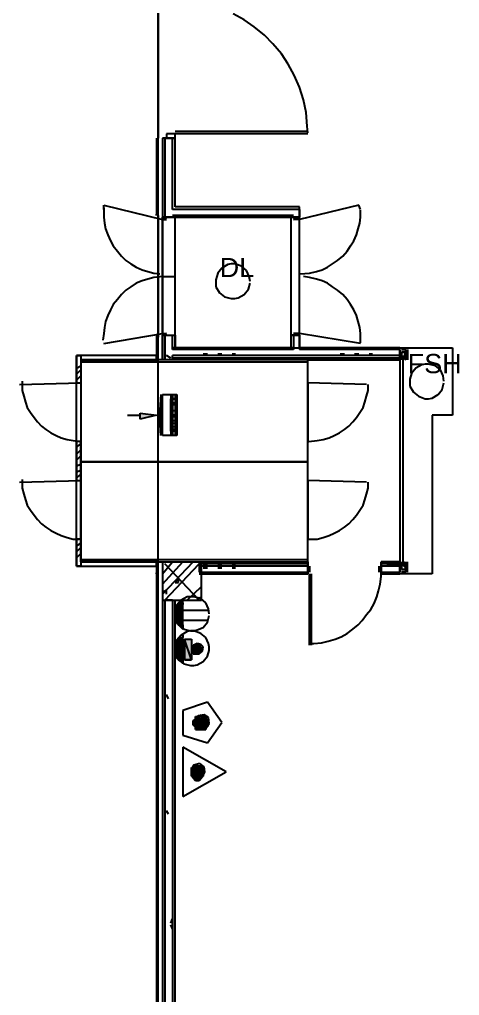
# Model space of a CAD drawing. Header units: millimetres. Extents: x 5 to 415, y 48 to 251.
# Drawn here: x 364.65 to 373.77, y 172.49 to 192.75 of the extents above; entities that cross this region are included whole.
import ezdxf

# ---------------------------------------------------------------- set-up
doc = ezdxf.new("R2010")
doc.units = ezdxf.units.MM
for name, color, linetype in [('H', 7, 'Continuous'), ('P', 7, 'Continuous'), ('T', 7, 'Continuous')]:
    doc.layers.add(name, color=color, linetype=linetype)

msp = doc.modelspace()

# ---------------------------------------------------------------- hatches: boundary and pattern name
at = {"layer": 'H', "linetype": 'Continuous'}
for points in [[(367.153, 184.45), (367.153, 184.573), (367.489, 184.538), (367.153, 184.45)], [(367.912, 180.516), (367.965, 180.605), (368.053, 180.605), (368.053, 180.516), (367.912, 180.516)], [(367.965, 180.605), (368, 180.64), (368.053, 180.64), (368.053, 180.605), (367.965, 180.605)], [(368, 180.64), (368.053, 180.675), (368.053, 180.64), (368, 180.64)], [(367.877, 180.463), (367.912, 180.516), (368.053, 180.516), (368.053, 180.463), (367.877, 180.463)], [(367.877, 180.375), (367.877, 180.463), (368.053, 180.463), (368.053, 180.375), (367.877, 180.375)], [(367.877, 180.34), (367.877, 180.375), (368.053, 180.375), (368.053, 180.34), (367.877, 180.34)], [(367.877, 180.252), (367.877, 180.34), (368.053, 180.34), (368.053, 180.252), (367.877, 180.252)], [(367.912, 180.217), (367.877, 180.252), (368.053, 180.252), (368.053, 180.217), (367.912, 180.217)], [(367.965, 180.181), (367.912, 180.217), (368.053, 180.217), (368.053, 180.181), (367.965, 180.181)], [(368.053, 180.093), (367.965, 180.181), (368.053, 180.128), (368.053, 180.093)], [(368.053, 180.128), (367.965, 180.181), (368.053, 180.181), (368.053, 180.128)], [(368.053, 179.881), (368, 179.917), (368.053, 179.952), (368.053, 179.881)], [(367.877, 179.74), (367.912, 179.828), (368.053, 179.828), (368.053, 179.74), (367.877, 179.74)], [(367.877, 179.705), (367.877, 179.74), (368.053, 179.74), (368.053, 179.705), (367.877, 179.705)], [(367.912, 179.828), (367.965, 179.881), (368.053, 179.881), (368.053, 179.828), (367.912, 179.828)], [(367.965, 179.881), (368, 179.917), (368.053, 179.881), (367.965, 179.881)], [(368.088, 179.458), (368.088, 179.881), (368.212, 179.881), (368.212, 179.458), (368.088, 179.458)], [(368.265, 179.705), (368.265, 179.74), (368.388, 179.74), (368.423, 179.705), (368.265, 179.705)], [(367.877, 179.617), (367.877, 179.705), (368.053, 179.705), (368.053, 179.617), (367.877, 179.617)], [(367.877, 179.582), (367.877, 179.617), (368.053, 179.617), (368.053, 179.582), (367.877, 179.582)], [(367.912, 179.493), (367.877, 179.582), (368.053, 179.582), (368.053, 179.493), (367.912, 179.493)], [(368.212, 179.67), (368.212, 179.705), (368.423, 179.705), (368.423, 179.67), (368.212, 179.67)], [(368.212, 179.617), (368.212, 179.67), (368.423, 179.67), (368.423, 179.617), (368.212, 179.617)], [(368.265, 179.582), (368.265, 179.617), (368.423, 179.617), (368.388, 179.582), (368.265, 179.582)], [(367.965, 179.458), (367.912, 179.493), (368.053, 179.493), (368.053, 179.458), (367.965, 179.458)], [(368, 179.405), (367.965, 179.458), (368.053, 179.458), (368.053, 179.405), (368, 179.405)], [(368.053, 179.37), (368, 179.405), (368.053, 179.405), (368.053, 179.37)], [(368.388, 178.012), (368.388, 178.259), (368.423, 178.312), (368.423, 178.012), (368.388, 178.012)], [(368.3, 178.065), (368.265, 178.1), (368.265, 178.188), (368.3, 178.223), (368.3, 178.065)], [(368.3, 178.012), (368.3, 178.259), (368.335, 178.259), (368.335, 178.012), (368.3, 178.012)], [(368.335, 178.012), (368.335, 178.259), (368.388, 178.259), (368.388, 178.012), (368.335, 178.012)], [(368.423, 178.012), (368.423, 178.259), (368.476, 178.259), (368.476, 178.012), (368.423, 178.012)], [(368.476, 178.012), (368.476, 178.259), (368.512, 178.259), (368.512, 178.012), (368.476, 178.012)], [(368.512, 178.065), (368.512, 178.223), (368.547, 178.223), (368.547, 178.065), (368.512, 178.065)], [(368.212, 177.042), (368.212, 177.2), (368.265, 177.2), (368.265, 177.006), (368.212, 177.042)], [(368.265, 177.006), (368.265, 177.253), (368.3, 177.253), (368.3, 176.953), (368.265, 177.006)], [(368.3, 176.953), (368.3, 177.253), (368.335, 177.253), (368.335, 176.953), (368.3, 176.953)], [(368.335, 176.953), (368.335, 177.253), (368.388, 177.253), (368.388, 176.953), (368.335, 176.953)], [(368.388, 176.953), (368.388, 177.253), (368.423, 177.253), (368.423, 177.006), (368.388, 176.953)], [(368.423, 177.006), (368.423, 177.2), (368.476, 177.2), (368.476, 177.042), (368.423, 177.006)]]:
    msp.add_hatch(color=256, dxfattribs=at).paths.add_polyline_path(points)

# ---------------------------------------------------------------- linework, layer by layer
at = {"layer": 'P'}
for points in [[(367.524, 117.863), (367.524, 220.61)], [(367.524, 195.933), (367.524, 190.288)], [(369.305, 192.74), (369.076, 192.864)], [(369.517, 192.599), (369.305, 192.74)], [(369.729, 192.423), (369.517, 192.599)], [(369.905, 192.246), (369.729, 192.423)], [(370.082, 192.035), (369.905, 192.246)], [(370.223, 191.823), (370.082, 192.035)], [(370.346, 191.594), (370.223, 191.823)], [(370.452, 191.347), (370.346, 191.594)], [(370.54, 191.082), (370.452, 191.347)], [(370.593, 190.818), (370.54, 191.082)], [(370.611, 190.535), (370.593, 190.818)], [(370.628, 190.394), (370.611, 190.535)], [(367.489, 190.288), (367.489, 188.683)], [(367.524, 188.683), (367.524, 190.288)], [(367.612, 190.288), (367.612, 188.648)], [(367.877, 190.288), (367.612, 190.288)], [(367.665, 190.288), (367.665, 188.648)], [(367.665, 190.288), (367.665, 188.648)], [(367.665, 190.288), (367.824, 190.288)], [(367.824, 190.288), (367.665, 190.288)], [(367.665, 190.288), (367.824, 190.288)], [(367.665, 190.288), (367.824, 190.288)], [(367.665, 190.288), (367.824, 190.288)], [(367.877, 190.377), (367.7, 190.377)], [(367.7, 190.377), (367.7, 190.288)], [(367.7, 190.288), (367.877, 190.288)], [(367.824, 188.807), (367.824, 190.288)], [(367.824, 188.807), (367.824, 190.288)], [(367.877, 190.429), (370.628, 190.429)], [(370.628, 190.377), (367.877, 190.377)], [(367.877, 190.288), (367.877, 190.377)], [(367.877, 188.86), (367.877, 190.288)], [(366.395, 188.807), (366.395, 188.895)], [(366.395, 188.895), (367.612, 188.595)], [(367.489, 188.983), (367.489, 188.683)], [(367.489, 188.683), (367.524, 188.983)], [(367.612, 188.983), (367.612, 188.648)], [(367.877, 188.86), (367.877, 188.983)], [(370.452, 188.86), (367.877, 188.86)], [(370.452, 188.86), (367.877, 188.86)], [(371.687, 188.895), (370.452, 188.595)], [(370.452, 188.648), (370.452, 188.86)], [(370.452, 188.648), (370.452, 188.86)], [(371.722, 188.807), (371.687, 188.895)], [(366.395, 188.842), (366.395, 188.648)], [(366.395, 188.648), (366.413, 188.524)], [(367.524, 188.683), (367.524, 186.196)], [(367.877, 188.648), (367.612, 188.648)], [(367.612, 188.648), (367.612, 186.196)], [(367.612, 188.648), (367.877, 188.648)], [(367.612, 186.231), (367.612, 188.648)], [(367.7, 188.595), (367.612, 188.648)], [(370.452, 188.807), (367.824, 188.807)], [(370.328, 188.683), (367.824, 188.683)], [(367.877, 188.648), (370.276, 188.648)], [(367.877, 186.196), (367.877, 188.648)], [(367.877, 188.648), (370.452, 188.648)], [(370.452, 188.648), (370.276, 188.648)], [(370.276, 188.648), (370.276, 186.196)], [(370.328, 188.595), (370.452, 188.648)], [(370.452, 188.807), (370.452, 188.648)], [(370.452, 186.196), (370.452, 188.648)], [(370.452, 186.231), (370.452, 188.648)], [(371.704, 188.524), (371.722, 188.648)], [(371.722, 188.648), (371.722, 188.789)], [(366.413, 188.524), (366.43, 188.401)], [(367.612, 188.595), (367.7, 188.595)], [(370.452, 188.595), (370.328, 188.595)], [(371.669, 188.401), (371.704, 188.524)], [(366.43, 188.401), (366.483, 188.278)], [(366.483, 188.278), (366.536, 188.154)], [(371.581, 188.154), (371.634, 188.278)], [(371.634, 188.278), (371.669, 188.401)], [(366.536, 188.154), (366.589, 188.048)], [(366.589, 188.048), (366.677, 187.942)], [(371.44, 187.942), (371.51, 188.048)], [(371.51, 188.048), (371.581, 188.154)], [(366.677, 187.942), (366.765, 187.837)], [(366.765, 187.837), (366.854, 187.748)], [(371.246, 187.748), (371.352, 187.837)], [(371.352, 187.837), (371.44, 187.942)], [(366.854, 187.748), (366.959, 187.678)], [(366.959, 187.678), (367.065, 187.607)], [(368.97, 187.66), (368.847, 187.59)], [(369.041, 187.678), (368.97, 187.66)], [(369.111, 187.678), (369.041, 187.678)], [(369.253, 187.625), (369.111, 187.678)], [(371.034, 187.607), (371.14, 187.678)], [(371.14, 187.678), (371.246, 187.748)], [(367.065, 187.607), (367.189, 187.554)], [(367.189, 187.554), (367.312, 187.519)], [(367.312, 187.519), (367.436, 187.484)], [(367.436, 187.484), (367.559, 187.466)], [(368.759, 187.484), (368.723, 187.343)], [(368.847, 187.59), (368.759, 187.484)], [(369.358, 187.537), (369.253, 187.625)], [(369.411, 187.413), (369.358, 187.537)], [(370.47, 187.466), (370.664, 187.484)], [(370.664, 187.484), (370.805, 187.519)], [(370.805, 187.519), (370.928, 187.554)], [(370.928, 187.554), (371.034, 187.607)], [(367.065, 187.272), (366.959, 187.202)], [(367.189, 187.325), (367.065, 187.272)], [(367.312, 187.36), (367.189, 187.325)], [(367.436, 187.396), (367.312, 187.36)], [(367.63, 187.413), (367.436, 187.396)], [(367.612, 187.413), (367.877, 187.413)], [(368.723, 187.343), (368.723, 187.272)], [(368.723, 187.272), (368.723, 187.202)], [(369.394, 187.149), (369.429, 187.272)], [(369.429, 187.307), (369.411, 187.413)], [(370.664, 187.396), (370.54, 187.413)], [(370.805, 187.36), (370.664, 187.396)], [(370.928, 187.325), (370.805, 187.36)], [(371.034, 187.272), (370.928, 187.325)], [(371.14, 187.202), (371.034, 187.272)], [(366.765, 187.043), (366.677, 186.937)], [(366.854, 187.131), (366.765, 187.043)], [(366.959, 187.202), (366.854, 187.131)], [(368.723, 187.202), (368.794, 187.078)], [(368.794, 187.078), (368.9, 186.99)], [(369.182, 186.972), (369.305, 187.043)], [(369.305, 187.043), (369.394, 187.149)], [(371.246, 187.131), (371.14, 187.202)], [(371.352, 187.043), (371.246, 187.131)], [(371.44, 186.937), (371.352, 187.043)], [(366.589, 186.831), (366.536, 186.725)], [(366.677, 186.937), (366.589, 186.831)], [(368.9, 186.99), (369.041, 186.955)], [(369.041, 186.955), (369.111, 186.955)], [(369.111, 186.955), (369.182, 186.972)], [(371.51, 186.831), (371.44, 186.937)], [(371.581, 186.725), (371.51, 186.831)], [(366.536, 186.725), (366.483, 186.602)], [(371.634, 186.602), (371.581, 186.725)], [(366.43, 186.478), (366.413, 186.355)], [(366.483, 186.602), (366.43, 186.478)], [(371.669, 186.478), (371.634, 186.602)], [(371.704, 186.355), (371.669, 186.478)], [(366.395, 186.231), (366.377, 186.09)], [(366.413, 186.355), (366.395, 186.231)], [(366.395, 186.02), (367.612, 186.231)], [(367.612, 186.231), (367.7, 186.231)], [(367.7, 186.231), (367.612, 186.196)], [(370.452, 186.231), (370.328, 186.231)], [(370.328, 186.231), (370.452, 186.196)], [(371.722, 186.02), (370.452, 186.231)], [(371.722, 186.231), (371.704, 186.355)], [(371.722, 186.037), (371.722, 186.231)], [(367.489, 186.196), (367.489, 185.685)], [(367.524, 186.196), (367.489, 185.773)], [(367.524, 185.685), (367.524, 186.196)], [(367.524, 185.685), (367.524, 186.196)], [(367.612, 186.196), (367.612, 185.685)], [(367.612, 186.196), (367.877, 186.196)], [(367.612, 185.685), (367.612, 186.196)], [(367.612, 186.196), (367.877, 186.196)], [(367.665, 186.196), (367.665, 185.685)], [(367.665, 186.196), (367.665, 185.685)], [(367.824, 185.896), (367.824, 186.196)], [(367.824, 185.932), (367.824, 186.196)], [(367.877, 185.932), (367.877, 186.196)], [(367.877, 186.196), (367.877, 185.932)], [(370.276, 186.196), (370.276, 185.932)], [(370.276, 186.196), (370.452, 186.196)], [(370.452, 186.196), (370.276, 186.196)], [(370.276, 186.196), (370.276, 185.932)], [(370.328, 186.196), (370.328, 185.896)], [(370.452, 185.932), (370.452, 186.196)], [(370.452, 186.196), (370.452, 185.896)], [(370.452, 185.932), (370.452, 186.196)], [(370.328, 185.932), (367.824, 185.932)], [(370.328, 185.896), (367.824, 185.896)], [(370.276, 185.932), (367.877, 185.932)], [(367.877, 185.932), (370.452, 185.932)], [(368.459, 185.932), (368.547, 185.932)], [(368.459, 185.808), (368.547, 185.808)], [(368.759, 185.932), (368.847, 185.932)], [(368.759, 185.808), (368.847, 185.808)], [(369.058, 185.932), (369.129, 185.932)], [(369.058, 185.808), (369.129, 185.808)], [(372.533, 185.932), (370.452, 185.932)], [(372.533, 185.932), (370.452, 185.932)], [(372.533, 185.896), (370.452, 185.896)], [(371.299, 185.932), (371.387, 185.932)], [(371.299, 185.808), (371.387, 185.808)], [(371.598, 185.932), (371.687, 185.932)], [(371.598, 185.808), (371.687, 185.808)], [(371.898, 185.932), (371.969, 185.932)], [(371.898, 185.808), (371.969, 185.808)], [(372.533, 185.932), (373.627, 185.932)], [(372.533, 185.773), (372.533, 185.896)], [(372.533, 185.72), (372.533, 185.896)], [(372.533, 185.896), (372.533, 185.72)], [(372.569, 185.896), (372.657, 185.896)], [(372.657, 185.896), (372.569, 185.896)], [(372.569, 185.843), (372.657, 185.843)], [(372.569, 185.773), (372.569, 185.843)], [(372.569, 185.843), (372.569, 185.773)], [(372.657, 185.843), (372.569, 185.843)], [(372.604, 185.685), (372.657, 185.843)], [(372.657, 185.685), (372.657, 185.896)], [(372.657, 185.808), (372.657, 185.896)], [(372.657, 185.896), (372.657, 185.808)], [(372.657, 185.685), (372.657, 185.843)], [(372.657, 185.843), (372.657, 185.685)], [(372.692, 185.896), (372.692, 185.685)], [(372.692, 185.896), (372.692, 185.685)], [(372.692, 185.896), (372.692, 185.685)], [(373.627, 185.932), (373.627, 184.538)], [(365.831, 185.773), (365.919, 185.773)], [(365.831, 181.398), (365.831, 185.773)], [(367.489, 185.773), (365.831, 185.773)], [(365.831, 185.773), (365.831, 185.632)], [(365.831, 185.632), (365.831, 185.208)], [(367.489, 185.773), (365.919, 185.773)], [(365.919, 185.773), (365.919, 185.685)], [(365.919, 185.773), (365.919, 181.398)], [(370.628, 185.685), (365.919, 185.685)], [(365.919, 185.685), (365.919, 181.487)], [(365.919, 185.685), (367.489, 185.685)], [(365.919, 185.632), (367.524, 185.685)], [(365.919, 185.632), (365.919, 183.568)], [(370.628, 185.632), (365.919, 185.632)], [(367.489, 185.685), (367.489, 185.773)], [(367.788, 185.72), (367.7, 185.773)], [(367.824, 185.685), (367.824, 185.773)], [(372.533, 185.773), (367.824, 185.773)], [(372.533, 185.72), (367.824, 185.72)], [(368.459, 185.72), (368.547, 185.72)], [(368.759, 185.72), (368.847, 185.72)], [(369.058, 185.72), (369.129, 185.72)], [(370.628, 185.685), (372.533, 185.685)], [(370.628, 181.487), (370.628, 185.685)], [(370.628, 183.568), (370.628, 185.632)], [(371.299, 185.72), (371.387, 185.72)], [(371.598, 185.72), (371.687, 185.72)], [(371.898, 185.72), (371.969, 185.72)], [(372.533, 185.72), (372.269, 185.72)], [(372.269, 185.72), (372.533, 185.72)], [(372.533, 185.72), (372.269, 185.72)], [(372.533, 185.72), (372.269, 185.72)], [(372.533, 185.72), (372.269, 185.72)], [(372.269, 185.685), (372.533, 185.685)], [(372.533, 185.72), (372.533, 181.451)], [(372.569, 185.773), (372.569, 185.685)], [(372.604, 185.685), (372.604, 185.773)], [(372.604, 185.773), (372.604, 185.685)], [(372.604, 185.773), (372.604, 185.685)], [(372.604, 185.773), (372.657, 185.685)], [(372.604, 181.451), (372.604, 185.72)], [(365.831, 185.508), (365.919, 185.561)], [(365.831, 185.385), (365.919, 185.473)], [(372.78, 185.402), (372.745, 185.279)], [(372.868, 185.508), (372.78, 185.402)], [(372.992, 185.579), (372.868, 185.508)], [(373.063, 185.596), (372.992, 185.579)], [(373.133, 185.596), (373.063, 185.596)], [(373.274, 185.561), (373.133, 185.596)], [(373.38, 185.473), (373.274, 185.561)], [(373.433, 185.349), (373.38, 185.473)], [(364.649, 185.173), (365.919, 185.208)], [(364.702, 185.244), (364.702, 185.05)], [(365.831, 185.261), (365.919, 185.349)], [(365.831, 185.208), (365.919, 185.208)], [(365.919, 185.208), (365.919, 183.991)], [(371.845, 185.173), (370.628, 185.208)], [(370.628, 185.208), (370.628, 183.991)], [(372.745, 185.279), (372.745, 185.208)], [(372.745, 185.208), (372.745, 185.138)], [(373.415, 185.067), (373.451, 185.208)], [(373.451, 185.244), (373.433, 185.349)], [(364.702, 185.05), (364.737, 184.926)], [(371.845, 184.926), (371.881, 185.05)], [(371.881, 185.05), (371.881, 185.173)], [(372.745, 185.138), (372.816, 185.014)], [(372.816, 185.014), (372.921, 184.926)], [(373.327, 184.961), (373.415, 185.067)], [(364.737, 184.926), (364.772, 184.803)], [(364.772, 184.803), (364.808, 184.697)], [(367.577, 184.115), (367.524, 184.961)], [(367.577, 184.961), (367.577, 184.115)], [(367.612, 184.115), (367.612, 184.961)], [(367.612, 184.961), (367.912, 184.961)], [(367.788, 184.961), (367.788, 184.115)], [(367.788, 184.961), (367.788, 184.115)], [(367.912, 184.873), (367.788, 184.873)], [(367.788, 184.203), (367.788, 184.873)], [(367.788, 184.873), (367.912, 184.873)], [(367.824, 184.961), (367.824, 184.115)], [(367.824, 184.961), (367.824, 184.115)], [(367.877, 184.961), (367.877, 184.115)], [(367.877, 184.961), (367.877, 184.115)], [(367.877, 184.961), (367.877, 184.115)], [(367.912, 184.961), (367.912, 184.115)], [(367.912, 184.961), (367.912, 184.115)], [(367.912, 184.873), (367.912, 184.203)], [(371.775, 184.697), (371.81, 184.803)], [(371.81, 184.803), (371.845, 184.926)], [(372.921, 184.926), (373.063, 184.873)], [(373.063, 184.873), (373.133, 184.873)], [(373.133, 184.873), (373.204, 184.891)], [(373.204, 184.891), (373.327, 184.961)], [(364.808, 184.697), (364.878, 184.591)], [(367.912, 184.785), (367.788, 184.785)], [(367.912, 184.75), (367.788, 184.75)], [(367.912, 184.626), (367.788, 184.626)], [(371.704, 184.591), (371.775, 184.697)], [(364.878, 184.591), (364.949, 184.485)], [(364.949, 184.485), (365.019, 184.397)], [(365.019, 184.397), (365.107, 184.309)], [(366.889, 184.538), (367.153, 184.538)], [(367.153, 184.573), (367.489, 184.538)], [(367.153, 184.45), (367.153, 184.573)], [(367.489, 184.538), (367.153, 184.45)], [(367.912, 184.538), (367.788, 184.538)], [(367.912, 184.503), (367.788, 184.503)], [(367.912, 184.415), (367.788, 184.415)], [(371.475, 184.309), (371.563, 184.397)], [(371.563, 184.397), (371.634, 184.485)], [(371.634, 184.485), (371.704, 184.591)], [(373.627, 184.538), (373.204, 184.538)], [(373.204, 184.538), (373.204, 181.24)], [(365.107, 184.309), (365.196, 184.238)], [(365.196, 184.238), (365.301, 184.168)], [(367.912, 184.362), (367.788, 184.362)], [(367.912, 184.291), (367.788, 184.291)], [(367.912, 184.238), (367.788, 184.238)], [(367.912, 184.203), (367.788, 184.203)], [(371.281, 184.168), (371.387, 184.238)], [(371.387, 184.238), (371.475, 184.309)], [(365.301, 184.168), (365.407, 184.115)], [(365.407, 184.115), (365.513, 184.062)], [(365.513, 184.062), (365.637, 184.027)], [(365.637, 184.027), (365.76, 184.009)], [(365.76, 184.009), (365.883, 183.991)], [(365.919, 183.991), (365.831, 183.991)], [(365.831, 183.991), (365.831, 183.18)], [(365.919, 183.568), (365.919, 183.991)], [(365.919, 183.991), (365.919, 183.568)], [(367.912, 184.115), (367.612, 184.115)], [(370.628, 183.568), (370.628, 183.991)], [(370.646, 183.991), (370.822, 184.009)], [(370.822, 184.009), (370.946, 184.027)], [(370.946, 184.027), (371.069, 184.062)], [(371.069, 184.062), (371.175, 184.115)], [(371.175, 184.115), (371.281, 184.168)], [(365.831, 183.868), (365.919, 183.938)], [(365.831, 183.727), (365.919, 183.815)], [(365.831, 183.603), (365.919, 183.691)], [(365.831, 183.48), (365.919, 183.515)], [(365.831, 183.356), (365.919, 183.392)], [(365.919, 181.487), (365.919, 183.568)], [(365.919, 183.568), (370.628, 183.568)], [(365.919, 183.568), (370.628, 183.568)], [(365.919, 183.568), (365.919, 181.539)], [(370.628, 183.568), (365.919, 183.568)], [(370.628, 181.539), (370.628, 183.568)], [(364.649, 183.145), (365.919, 183.18)], [(364.702, 183.198), (364.702, 183.021)], [(365.831, 183.233), (365.919, 183.303)], [(365.831, 183.18), (365.919, 183.18)], [(365.919, 183.18), (365.919, 181.963)], [(371.845, 183.145), (370.628, 183.18)], [(370.628, 183.18), (370.628, 181.963)], [(364.702, 183.021), (364.737, 182.898)], [(371.845, 182.898), (371.881, 183.021)], [(371.881, 183.021), (371.881, 183.145)], [(364.737, 182.898), (364.772, 182.774)], [(364.772, 182.774), (364.808, 182.668)], [(371.775, 182.668), (371.81, 182.774)], [(371.81, 182.774), (371.845, 182.898)], [(364.808, 182.668), (364.878, 182.563)], [(371.704, 182.563), (371.775, 182.668)], [(364.878, 182.563), (364.949, 182.457)], [(364.949, 182.457), (365.019, 182.368)], [(365.019, 182.368), (365.107, 182.28)], [(371.475, 182.28), (371.563, 182.368)], [(371.563, 182.368), (371.634, 182.457)], [(371.634, 182.457), (371.704, 182.563)], [(365.107, 182.28), (365.196, 182.21)], [(365.196, 182.21), (365.301, 182.139)], [(371.281, 182.139), (371.387, 182.21)], [(371.387, 182.21), (371.475, 182.28)], [(365.301, 182.139), (365.407, 182.086)], [(365.407, 182.086), (365.513, 182.033)], [(365.513, 182.033), (365.637, 181.998)], [(365.637, 181.998), (365.76, 181.963)], [(365.76, 181.963), (365.883, 181.963)], [(365.831, 181.963), (365.831, 181.539)], [(365.919, 181.963), (365.831, 181.963)], [(365.919, 181.963), (365.919, 181.539)], [(370.628, 181.539), (370.628, 181.963)], [(370.646, 181.963), (370.822, 181.963)], [(370.822, 181.963), (370.946, 181.998)], [(370.946, 181.998), (371.069, 182.033)], [(371.069, 182.033), (371.175, 182.086)], [(371.175, 182.086), (371.281, 182.139)], [(365.831, 181.822), (365.919, 181.875)], [(365.831, 181.698), (365.919, 181.786)], [(365.831, 181.575), (365.919, 181.663)], [(365.831, 181.539), (365.831, 181.398)], [(365.919, 181.398), (365.831, 181.398)], [(365.831, 181.398), (367.489, 181.398)], [(365.919, 181.539), (370.628, 181.539)], [(365.919, 181.539), (370.628, 181.539)], [(365.919, 181.487), (370.628, 181.487)], [(367.489, 181.487), (365.919, 181.487)], [(365.919, 181.487), (365.919, 181.398)], [(367.524, 181.487), (365.919, 181.487)], [(365.919, 181.398), (367.489, 181.398)], [(367.489, 181.487), (367.489, 164.006)], [(367.489, 181.398), (367.489, 181.487)], [(367.489, 181.24), (367.524, 181.487)], [(367.489, 181.398), (367.489, 181.24)], [(367.524, 164.006), (367.524, 181.487)], [(367.612, 181.24), (367.824, 181.487)], [(367.612, 181.028), (368.035, 181.487)], [(367.612, 180.816), (368.247, 181.487)], [(367.612, 181.487), (367.612, 180.693)], [(368.371, 180.693), (367.665, 181.451)], [(367.665, 180.693), (368.371, 181.451)], [(368.371, 181.487), (368.371, 181.398)], [(370.628, 181.451), (368.371, 181.451)], [(368.371, 181.398), (368.371, 181.275)], [(370.628, 181.398), (368.371, 181.398)], [(368.423, 180.693), (368.423, 181.487)], [(368.459, 181.451), (368.547, 181.451)], [(368.459, 181.363), (368.547, 181.363)], [(368.759, 181.451), (368.847, 181.451)], [(368.759, 181.363), (368.847, 181.363)], [(369.058, 181.451), (369.129, 181.451)], [(369.058, 181.363), (369.129, 181.363)], [(370.628, 181.487), (370.628, 181.24)], [(370.628, 181.24), (370.628, 181.451)], [(370.628, 181.451), (370.628, 181.24)], [(370.628, 181.451), (370.628, 181.24)], [(370.628, 181.24), (370.628, 181.451)], [(370.628, 181.451), (370.628, 181.24)], [(370.628, 181.24), (370.628, 181.451)], [(370.628, 181.24), (370.628, 181.451)], [(370.628, 181.398), (370.628, 181.24)], [(370.628, 181.24), (370.628, 181.398)], [(370.664, 181.275), (370.664, 181.398)], [(370.664, 181.398), (370.664, 181.275)], [(372.11, 181.275), (372.11, 181.398)], [(372.11, 181.398), (372.11, 181.275)], [(372.533, 181.487), (372.145, 181.487)], [(372.145, 181.24), (372.145, 181.487)], [(372.533, 181.451), (372.145, 181.451)], [(372.145, 181.451), (372.145, 181.24)], [(372.145, 181.24), (372.145, 181.451)], [(372.145, 181.451), (372.145, 181.24)], [(372.145, 181.24), (372.145, 181.451)], [(372.145, 181.451), (372.145, 181.24)], [(372.145, 181.451), (372.145, 181.24)], [(372.145, 181.451), (372.145, 181.24)], [(372.533, 181.398), (372.145, 181.398)], [(372.145, 181.398), (372.145, 181.24)], [(372.145, 181.24), (372.145, 181.398)], [(372.533, 181.487), (372.269, 181.487)], [(372.533, 181.451), (372.269, 181.451)], [(372.269, 181.451), (372.533, 181.451)], [(372.533, 181.451), (372.269, 181.451)], [(372.269, 181.451), (372.533, 181.451)], [(372.269, 181.451), (372.533, 181.451)], [(372.533, 181.451), (372.533, 181.275)], [(372.533, 181.275), (372.533, 181.451)], [(372.533, 181.275), (372.533, 181.398)], [(372.569, 181.398), (372.569, 181.487)], [(372.569, 181.398), (372.569, 181.328)], [(372.569, 181.328), (372.569, 181.398)], [(372.604, 181.487), (372.604, 181.398)], [(372.604, 181.398), (372.604, 181.487)], [(372.604, 181.398), (372.604, 181.487)], [(372.604, 181.487), (372.657, 181.328)], [(372.604, 181.398), (372.657, 181.487)], [(372.657, 181.487), (372.657, 181.275)], [(372.657, 181.487), (372.657, 181.328)], [(372.657, 181.328), (372.657, 181.487)], [(372.657, 181.363), (372.657, 181.275)], [(372.657, 181.275), (372.657, 181.363)], [(372.692, 181.275), (372.692, 181.487)], [(372.692, 181.275), (372.692, 181.487)], [(372.692, 181.275), (372.692, 181.487)], [(367.947, 181.151), (367.877, 181.063)], [(367.947, 181.063), (367.947, 181.151)], [(368.371, 181.275), (370.628, 181.275)], [(368.371, 181.24), (370.628, 181.24)], [(368.371, 181.24), (370.628, 181.24)], [(368.459, 181.275), (368.547, 181.275)], [(368.759, 181.275), (368.847, 181.275)], [(369.058, 181.275), (369.129, 181.275)], [(370.664, 179.758), (370.664, 181.24)], [(370.699, 181.24), (370.699, 179.758)], [(372.128, 181.028), (372.145, 181.187)], [(372.145, 181.275), (372.533, 181.275)], [(372.145, 181.187), (372.145, 181.257)], [(372.145, 181.24), (372.533, 181.24)], [(372.145, 181.24), (372.533, 181.24)], [(373.204, 181.24), (372.533, 181.24)], [(372.569, 181.328), (372.657, 181.328)], [(372.657, 181.328), (372.569, 181.328)], [(372.569, 181.275), (372.657, 181.275)], [(372.657, 181.275), (372.569, 181.275)], [(367.877, 181.063), (367.947, 181.063)], [(368.124, 180.693), (368.423, 180.975)], [(372.092, 180.887), (372.128, 181.028)], [(367.7, 180.904), (367.612, 180.852)], [(367.7, 180.816), (367.7, 180.904)], [(368.124, 180.763), (368, 180.693)], [(368.124, 180.763), (368, 180.693)], [(368.194, 180.763), (368.124, 180.763)], [(368.194, 180.763), (368.124, 180.763)], [(368.265, 180.763), (368.194, 180.763)], [(368.265, 180.763), (368.194, 180.763)], [(368.406, 180.728), (368.265, 180.763)], [(368.406, 180.728), (368.265, 180.763)], [(368.335, 180.693), (368.423, 180.763)], [(372.004, 180.622), (372.057, 180.763)], [(372.057, 180.763), (372.092, 180.887)], [(367.612, 180.693), (368.423, 180.693)], [(367.612, 180.693), (367.612, 165.788)], [(367.824, 180.693), (367.665, 180.693)], [(367.665, 180.693), (367.665, 165.788)], [(367.665, 180.693), (367.665, 165.788)], [(367.824, 180.693), (367.824, 165.788)], [(367.824, 180.693), (367.824, 165.788)], [(367.877, 165.788), (367.877, 180.693)], [(367.912, 180.587), (367.877, 180.446)], [(367.912, 180.587), (367.877, 180.446)], [(367.894, 180.552), (367.877, 180.463)], [(367.93, 180.622), (367.894, 180.552)], [(368, 180.693), (367.912, 180.587)], [(368, 180.693), (367.912, 180.587)], [(367.912, 180.516), (367.947, 180.605)], [(368.035, 180.71), (367.93, 180.622)], [(368, 180.64), (367.947, 180.605)], [(367.947, 180.605), (368, 180.64)], [(368.035, 180.605), (367.947, 180.605)], [(367.947, 180.605), (368.035, 180.516)], [(367.947, 180.605), (368.035, 180.516)], [(368.035, 180.693), (368, 180.64)], [(368, 180.64), (368.035, 180.693)], [(368.035, 180.093), (368.035, 180.693)], [(368.035, 180.64), (368.035, 180.605)], [(368.035, 180.605), (368.035, 180.64)], [(368.035, 180.516), (368.035, 180.605)], [(368.512, 180.64), (368.406, 180.728)], [(368.512, 180.64), (368.406, 180.728)], [(368.565, 180.516), (368.512, 180.64)], [(368.565, 180.516), (368.512, 180.64)], [(371.934, 180.499), (372.004, 180.622)], [(367.877, 180.481), (367.912, 180.516)], [(368.035, 180.481), (367.877, 180.481)], [(368.035, 180.481), (367.877, 180.481)], [(367.877, 180.481), (368.035, 180.393)], [(367.877, 180.481), (368.035, 180.393)], [(367.877, 180.393), (367.877, 180.481)], [(367.877, 180.463), (367.877, 180.375)], [(367.877, 180.446), (367.877, 180.375)], [(367.877, 180.446), (367.877, 180.375)], [(368.035, 180.393), (367.877, 180.393)], [(368.035, 180.393), (367.877, 180.393)], [(367.877, 180.393), (368.035, 180.34)], [(367.877, 180.393), (368.035, 180.34)], [(367.877, 180.34), (367.877, 180.393)], [(367.877, 180.375), (367.877, 180.305)], [(367.877, 180.375), (367.877, 180.305)], [(367.877, 180.375), (367.894, 180.287)], [(368.035, 180.34), (367.877, 180.34)], [(368.035, 180.34), (367.877, 180.34)], [(367.877, 180.34), (368.035, 180.269)], [(367.877, 180.34), (368.035, 180.269)], [(367.877, 180.269), (367.877, 180.34)], [(368.035, 180.516), (367.912, 180.516)], [(368.035, 180.516), (367.912, 180.516)], [(367.912, 180.516), (368.035, 180.481)], [(367.912, 180.516), (368.035, 180.481)], [(368.035, 180.481), (368.035, 180.516)], [(368.547, 180.481), (368.035, 180.481)], [(368.035, 180.393), (368.035, 180.481)], [(368.035, 180.34), (368.035, 180.393)], [(368.035, 180.269), (368.035, 180.34)], [(368.547, 180.234), (368.582, 180.375)], [(368.547, 180.234), (368.582, 180.375)], [(368.582, 180.411), (368.565, 180.516)], [(368.582, 180.411), (368.565, 180.516)], [(371.757, 180.269), (371.845, 180.393)], [(371.845, 180.393), (371.934, 180.499)], [(367.877, 180.305), (367.947, 180.181)], [(367.877, 180.305), (367.947, 180.181)], [(368.035, 180.269), (367.877, 180.269)], [(368.035, 180.269), (367.877, 180.269)], [(367.877, 180.269), (368.035, 180.217)], [(367.877, 180.269), (368.035, 180.217)], [(367.912, 180.217), (367.877, 180.269)], [(367.894, 180.287), (367.93, 180.199)], [(368.035, 180.217), (367.912, 180.217)], [(368.035, 180.217), (367.912, 180.217)], [(367.912, 180.217), (368.035, 180.181)], [(367.912, 180.217), (368.035, 180.181)], [(367.947, 180.181), (367.912, 180.217)], [(367.93, 180.199), (368, 180.128)], [(367.947, 180.181), (368.053, 180.093)], [(367.947, 180.181), (368.053, 180.093)], [(368.035, 180.181), (367.947, 180.181)], [(367.947, 180.181), (368.035, 180.128)], [(368.035, 180.128), (367.947, 180.181)], [(367.947, 180.181), (368.035, 180.181)], [(368.035, 180.128), (367.947, 180.181)], [(368.547, 180.269), (368.035, 180.269)], [(368.035, 180.217), (368.035, 180.269)], [(368.035, 180.181), (368.035, 180.217)], [(368.035, 180.181), (368.035, 180.128)], [(368.459, 180.128), (368.547, 180.234)], [(368.459, 180.128), (368.547, 180.234)], [(371.563, 180.093), (371.669, 180.181)], [(371.669, 180.181), (371.757, 180.269)], [(368, 179.97), (367.912, 179.864)], [(368, 180.128), (368.035, 180.093)], [(368.035, 180.093), (368, 180.128)], [(368.124, 180.04), (368, 179.97)], [(368.035, 179.917), (368.035, 179.97)], [(368.035, 179.97), (368.035, 179.917)], [(368.035, 179.37), (368.035, 179.97)], [(368.053, 180.093), (368.194, 180.058)], [(368.053, 180.093), (368.194, 180.058)], [(368.194, 180.058), (368.124, 180.04)], [(368.194, 180.058), (368.265, 180.058)], [(368.194, 180.058), (368.265, 180.058)], [(368.265, 180.058), (368.194, 180.058)], [(368.265, 180.058), (368.335, 180.075)], [(368.265, 180.058), (368.335, 180.075)], [(368.406, 180.005), (368.265, 180.058)], [(368.335, 180.075), (368.459, 180.128)], [(368.335, 180.075), (368.459, 180.128)], [(368.512, 179.917), (368.406, 180.005)], [(371.193, 179.881), (371.316, 179.934)], [(371.316, 179.934), (371.44, 180.005)], [(371.44, 180.005), (371.563, 180.093)], [(367.912, 179.864), (367.877, 179.723)], [(367.912, 179.846), (367.877, 179.758)], [(368.035, 179.705), (367.877, 179.758)], [(367.877, 179.758), (367.877, 179.705)], [(368.035, 179.705), (367.877, 179.758)], [(367.877, 179.758), (368.035, 179.758)], [(367.877, 179.758), (368.035, 179.758)], [(367.947, 179.881), (367.912, 179.846)], [(368.035, 179.758), (367.912, 179.846)], [(368.035, 179.758), (367.912, 179.846)], [(367.912, 179.846), (368.035, 179.846)], [(367.912, 179.846), (368.035, 179.846)], [(367.947, 179.881), (368, 179.917)], [(368.035, 179.846), (367.947, 179.881)], [(368.035, 179.846), (367.947, 179.881)], [(367.947, 179.881), (368.035, 179.881)], [(368.035, 179.881), (367.947, 179.881)], [(368.035, 179.881), (368, 179.917)], [(368, 179.917), (368.035, 179.881)], [(368, 179.917), (368.035, 179.881)], [(368.035, 179.881), (368.035, 179.846)], [(368.035, 179.846), (368.035, 179.758)], [(368.035, 179.758), (368.035, 179.705)], [(368.212, 179.458), (368.071, 179.881)], [(368.071, 179.881), (368.071, 179.458)], [(368.212, 179.458), (368.071, 179.881)], [(368.071, 179.881), (368.212, 179.881)], [(368.071, 179.458), (368.071, 179.881)], [(368.071, 179.881), (368.212, 179.881)], [(368.212, 179.881), (368.212, 179.458)], [(368.212, 179.881), (368.212, 179.458)], [(368.423, 179.705), (368.247, 179.758)], [(368.247, 179.758), (368.247, 179.705)], [(368.423, 179.705), (368.247, 179.758)], [(368.247, 179.758), (368.371, 179.758)], [(368.247, 179.758), (368.371, 179.758)], [(368.371, 179.758), (368.247, 179.758)], [(368.247, 179.758), (368.247, 179.758)], [(368.371, 179.758), (368.247, 179.758)], [(368.247, 179.758), (368.247, 179.758)], [(368.247, 179.758), (368.371, 179.758)], [(368.371, 179.758), (368.247, 179.758)], [(368.247, 179.758), (368.3, 179.758)], [(368.335, 179.793), (368.265, 179.758)], [(368.371, 179.758), (368.3, 179.758)], [(368.3, 179.758), (368.371, 179.758)], [(368.335, 179.758), (368.3, 179.758)], [(368.3, 179.758), (368.335, 179.758)], [(368.3, 179.758), (368.371, 179.758)], [(368.371, 179.758), (368.3, 179.758)], [(368.3, 179.758), (368.371, 179.758)], [(368.371, 179.758), (368.3, 179.758)], [(368.3, 179.758), (368.3, 179.758)], [(368.3, 179.758), (368.371, 179.758)], [(368.406, 179.776), (368.335, 179.793)], [(368.371, 179.758), (368.423, 179.705)], [(368.459, 179.723), (368.406, 179.776)], [(368.565, 179.793), (368.512, 179.917)], [(368.582, 179.723), (368.565, 179.793)], [(370.681, 179.793), (370.752, 179.793)], [(370.752, 179.793), (370.911, 179.811)], [(370.911, 179.811), (371.052, 179.846)], [(371.052, 179.846), (371.193, 179.881)], [(368.035, 179.634), (367.877, 179.705)], [(367.877, 179.705), (367.877, 179.634)], [(368.035, 179.634), (367.877, 179.705)], [(367.877, 179.705), (368.035, 179.705)], [(367.877, 179.705), (368.035, 179.705)], [(367.877, 179.687), (367.877, 179.582)], [(368.035, 179.582), (367.877, 179.634)], [(367.877, 179.634), (367.877, 179.582)], [(368.035, 179.582), (367.877, 179.634)], [(367.877, 179.634), (368.035, 179.634)], [(367.877, 179.634), (368.035, 179.634)], [(368.035, 179.493), (367.877, 179.582)], [(367.877, 179.582), (367.912, 179.493)], [(368.035, 179.493), (367.877, 179.582)], [(367.877, 179.582), (368.035, 179.582)], [(367.877, 179.582), (368.035, 179.582)], [(367.877, 179.582), (367.947, 179.458)], [(368.035, 179.705), (368.035, 179.634)], [(368.035, 179.634), (368.035, 179.582)], [(368.035, 179.582), (368.035, 179.493)], [(368.423, 179.67), (368.212, 179.705)], [(368.212, 179.705), (368.212, 179.67)], [(368.423, 179.67), (368.212, 179.705)], [(368.212, 179.705), (368.423, 179.705)], [(368.423, 179.705), (368.212, 179.705)], [(368.212, 179.705), (368.247, 179.705)], [(368.423, 179.634), (368.212, 179.67)], [(368.212, 179.67), (368.212, 179.634)], [(368.423, 179.634), (368.212, 179.67)], [(368.212, 179.67), (368.423, 179.67)], [(368.212, 179.67), (368.423, 179.67)], [(368.423, 179.67), (368.212, 179.67)], [(368.212, 179.67), (368.212, 179.67)], [(368.423, 179.67), (368.212, 179.67)], [(368.212, 179.67), (368.212, 179.67)], [(368.212, 179.67), (368.423, 179.67)], [(368.212, 179.67), (368.423, 179.67)], [(368.212, 179.634), (368.423, 179.634)], [(368.423, 179.634), (368.212, 179.634)], [(368.212, 179.634), (368.423, 179.634)], [(368.247, 179.634), (368.212, 179.634)], [(368.212, 179.634), (368.423, 179.634)], [(368.247, 179.705), (368.423, 179.705)], [(368.423, 179.705), (368.247, 179.705)], [(368.247, 179.705), (368.247, 179.705)], [(368.423, 179.705), (368.247, 179.705)], [(368.247, 179.705), (368.247, 179.705)], [(368.247, 179.705), (368.423, 179.705)], [(368.247, 179.705), (368.423, 179.705)], [(368.423, 179.705), (368.247, 179.705)], [(368.247, 179.705), (368.423, 179.705)], [(368.247, 179.705), (368.423, 179.705)], [(368.247, 179.687), (368.3, 179.599)], [(368.371, 179.582), (368.247, 179.634)], [(368.247, 179.634), (368.247, 179.582)], [(368.371, 179.582), (368.247, 179.634)], [(368.247, 179.634), (368.423, 179.634)], [(368.247, 179.634), (368.423, 179.634)], [(368.423, 179.634), (368.247, 179.634)], [(368.247, 179.634), (368.247, 179.634)], [(368.423, 179.634), (368.247, 179.634)], [(368.247, 179.634), (368.247, 179.634)], [(368.247, 179.634), (368.423, 179.634)], [(368.423, 179.634), (368.247, 179.634)], [(368.247, 179.582), (368.371, 179.582)], [(368.371, 179.582), (368.247, 179.582)], [(368.247, 179.582), (368.247, 179.582)], [(368.371, 179.582), (368.247, 179.582)], [(368.247, 179.582), (368.247, 179.582)], [(368.247, 179.582), (368.371, 179.582)], [(368.247, 179.582), (368.371, 179.582)], [(368.371, 179.582), (368.247, 179.582)], [(368.247, 179.582), (368.371, 179.582)], [(368.3, 179.582), (368.247, 179.582)], [(368.247, 179.582), (368.371, 179.582)], [(368.3, 179.599), (368.371, 179.582)], [(368.335, 179.582), (368.3, 179.582)], [(368.3, 179.582), (368.335, 179.582)], [(368.3, 179.582), (368.335, 179.582)], [(368.335, 179.582), (368.3, 179.582)], [(368.3, 179.582), (368.371, 179.582)], [(368.371, 179.582), (368.3, 179.582)], [(368.371, 179.582), (368.3, 179.582)], [(368.423, 179.634), (368.371, 179.582)], [(368.371, 179.582), (368.441, 179.634)], [(368.423, 179.705), (368.423, 179.67)], [(368.423, 179.67), (368.423, 179.634)], [(368.441, 179.634), (368.459, 179.723)], [(368.459, 179.423), (368.547, 179.529)], [(368.547, 179.529), (368.582, 179.652)], [(368.582, 179.652), (368.582, 179.723)], [(368.035, 179.458), (367.912, 179.493)], [(367.912, 179.493), (367.947, 179.458)], [(368.035, 179.458), (367.912, 179.493)], [(367.912, 179.493), (368.035, 179.493)], [(367.912, 179.493), (368.035, 179.493)], [(368, 179.423), (367.947, 179.458)], [(367.947, 179.458), (368, 179.423)], [(368.035, 179.423), (367.947, 179.458)], [(367.947, 179.458), (368.035, 179.458)], [(367.947, 179.458), (368.035, 179.458)], [(367.947, 179.458), (368.053, 179.37)], [(368.035, 179.493), (368.035, 179.458)], [(368.035, 179.458), (368.035, 179.423)], [(368.035, 179.37), (368.035, 179.423)], [(368.035, 179.423), (368.035, 179.37)], [(368.053, 179.37), (368.194, 179.335)], [(368.071, 179.458), (368.212, 179.458)], [(368.212, 179.458), (368.071, 179.458)], [(368.194, 179.335), (368.265, 179.335)], [(368.265, 179.335), (368.335, 179.352)], [(368.335, 179.352), (368.459, 179.423)], [(367.736, 178.647), (367.7, 178.735)], [(368.547, 178.576), (368.035, 178.4)], [(368.847, 178.153), (368.547, 178.576)], [(368.035, 178.4), (368.035, 177.888)], [(368.476, 178.312), (368.353, 178.294)], [(368.423, 178.312), (368.371, 178.012)], [(368.423, 178.312), (368.371, 178.012)], [(368.371, 178.276), (368.423, 178.312)], [(368.423, 178.276), (368.423, 178.312)], [(368.423, 178.312), (368.423, 178.012)], [(368.423, 178.012), (368.423, 178.312)], [(368.565, 178.259), (368.476, 178.312)], [(368.3, 178.223), (368.247, 178.1)], [(368.3, 178.223), (368.247, 178.1)], [(368.247, 178.188), (368.3, 178.223)], [(368.247, 178.1), (368.247, 178.188)], [(368.247, 178.153), (368.247, 178.188)], [(368.247, 178.188), (368.247, 178.153)], [(368.247, 178.153), (368.247, 178.1)], [(368.247, 178.1), (368.247, 178.153)], [(368.353, 178.294), (368.3, 178.206)], [(368.335, 178.276), (368.3, 178.012)], [(368.335, 178.276), (368.3, 178.012)], [(368.3, 178.012), (368.3, 178.276)], [(368.3, 178.276), (368.335, 178.276)], [(368.3, 178.012), (368.3, 178.276)], [(368.3, 178.276), (368.3, 178.065)], [(368.3, 178.276), (368.3, 178.065)], [(368.3, 178.223), (368.3, 178.276)], [(368.3, 178.065), (368.3, 178.223)], [(368.3, 178.065), (368.3, 178.223)], [(368.3, 178.223), (368.3, 178.065)], [(368.3, 178.223), (368.3, 178.065)], [(368.3, 178.065), (368.3, 178.223)], [(368.3, 178.065), (368.3, 178.223)], [(368.3, 178.206), (368.318, 178.082)], [(368.371, 178.276), (368.335, 178.012)], [(368.371, 178.276), (368.335, 178.012)], [(368.335, 178.012), (368.335, 178.276)], [(368.335, 178.276), (368.371, 178.276)], [(368.335, 178.012), (368.335, 178.276)], [(368.335, 178.276), (368.335, 178.012)], [(368.335, 178.276), (368.335, 178.012)], [(368.335, 178.012), (368.335, 178.276)], [(368.335, 178.012), (368.335, 178.276)], [(368.371, 178.012), (368.371, 178.276)], [(368.371, 178.012), (368.371, 178.276)], [(368.459, 178.276), (368.423, 178.012)], [(368.459, 178.276), (368.423, 178.012)], [(368.423, 178.012), (368.423, 178.276)], [(368.423, 178.276), (368.459, 178.276)], [(368.423, 178.012), (368.423, 178.276)], [(368.423, 178.276), (368.423, 178.012)], [(368.423, 178.012), (368.423, 178.276)], [(368.512, 178.276), (368.459, 178.012)], [(368.512, 178.276), (368.459, 178.012)], [(368.459, 178.012), (368.459, 178.276)], [(368.459, 178.276), (368.512, 178.276)], [(368.459, 178.012), (368.459, 178.276)], [(368.512, 178.012), (368.512, 178.276)], [(368.512, 178.276), (368.512, 178.223)], [(368.512, 178.012), (368.512, 178.276)], [(368.512, 178.276), (368.512, 178.012)], [(368.512, 178.276), (368.512, 178.012)], [(368.512, 178.012), (368.512, 178.276)], [(368.512, 178.012), (368.512, 178.276)], [(368.547, 178.223), (368.512, 178.065)], [(368.547, 178.223), (368.512, 178.065)], [(368.512, 178.065), (368.512, 178.223)], [(368.512, 178.223), (368.547, 178.223)], [(368.512, 178.065), (368.512, 178.223)], [(368.512, 178.223), (368.512, 178.012)], [(368.512, 178.223), (368.512, 178.012)], [(368.529, 178.047), (368.582, 178.135)], [(368.547, 178.065), (368.547, 178.223)], [(368.547, 178.223), (368.547, 178.188)], [(368.547, 178.065), (368.547, 178.223)], [(368.547, 178.153), (368.547, 178.188)], [(368.547, 178.188), (368.547, 178.153)], [(368.547, 178.1), (368.547, 178.188)], [(368.547, 178.188), (368.547, 178.065)], [(368.547, 178.188), (368.547, 178.065)], [(368.547, 177.729), (368.847, 178.153)], [(368.582, 178.135), (368.565, 178.259)], [(368.247, 178.1), (368.3, 178.065)], [(368.3, 178.065), (368.3, 178.012)], [(368.3, 178.065), (368.3, 178.065)], [(368.3, 178.065), (368.3, 178.065)], [(368.3, 178.012), (368.335, 178.012)], [(368.318, 178.082), (368.406, 178.029)], [(368.335, 178.012), (368.371, 178.012)], [(368.335, 178.012), (368.335, 178.012)], [(368.335, 178.012), (368.335, 178.012)], [(368.371, 178.012), (368.423, 178.012)], [(368.423, 178.012), (368.459, 178.012)], [(368.423, 178.012), (368.423, 178.012)], [(368.441, 178.012), (368.529, 178.047)], [(368.459, 178.012), (368.512, 178.012)], [(368.512, 178.065), (368.547, 178.065)], [(368.512, 178.012), (368.512, 178.065)], [(368.512, 178.012), (368.512, 178.012)], [(368.512, 178.012), (368.512, 178.012)], [(368.547, 178.1), (368.547, 178.1)], [(368.547, 178.1), (368.547, 178.1)], [(368.547, 178.065), (368.547, 178.1)], [(368.035, 177.888), (368.547, 177.729)], [(368.935, 177.13), (368.035, 177.641)], [(368.035, 177.641), (368.035, 176.618)], [(368.388, 177.306), (368.265, 177.271)], [(368.476, 177.236), (368.388, 177.306)], [(368.035, 176.618), (368.935, 177.13)], [(368.265, 177.271), (368.212, 177.183)], [(368.247, 177.218), (368.212, 177.042)], [(368.247, 177.218), (368.212, 177.042)], [(368.212, 177.042), (368.212, 177.218)], [(368.212, 177.218), (368.247, 177.218)], [(368.212, 177.042), (368.212, 177.218)], [(368.212, 177.218), (368.212, 177.165)], [(368.212, 177.218), (368.212, 177.042)], [(368.212, 177.042), (368.212, 177.218)], [(368.212, 177.183), (368.229, 177.077)], [(368.212, 177.165), (368.212, 177.042)], [(368.212, 177.094), (368.212, 177.165)], [(368.212, 177.165), (368.212, 177.094)], [(368.212, 177.094), (368.212, 177.165)], [(368.212, 177.165), (368.212, 177.042)], [(368.212, 177.094), (368.212, 177.165)], [(368.212, 177.165), (368.212, 177.094)], [(368.212, 177.165), (368.212, 177.094)], [(368.212, 177.13), (368.212, 177.165)], [(368.212, 177.094), (368.212, 177.13)], [(368.3, 177.253), (368.247, 177.006)], [(368.3, 177.253), (368.247, 177.006)], [(368.247, 177.006), (368.247, 177.253)], [(368.247, 177.253), (368.3, 177.253)], [(368.247, 177.006), (368.247, 177.253)], [(368.247, 177.253), (368.247, 177.218)], [(368.247, 177.253), (368.247, 177.006)], [(368.247, 177.006), (368.247, 177.253)], [(368.247, 177.218), (368.247, 177.006)], [(368.247, 177.006), (368.247, 177.218)], [(368.335, 177.253), (368.3, 176.953)], [(368.335, 177.253), (368.3, 176.953)], [(368.3, 176.953), (368.3, 177.253)], [(368.3, 177.253), (368.335, 177.253)], [(368.3, 176.953), (368.3, 177.253)], [(368.3, 177.253), (368.3, 176.953)], [(368.3, 177.253), (368.3, 176.953)], [(368.3, 176.953), (368.3, 177.253)], [(368.3, 176.953), (368.3, 177.253)], [(368.371, 177.253), (368.335, 176.953)], [(368.371, 177.253), (368.335, 176.953)], [(368.335, 176.953), (368.335, 177.253)], [(368.335, 177.253), (368.371, 177.253)], [(368.335, 176.953), (368.335, 177.253)], [(368.423, 177.253), (368.371, 176.953)], [(368.423, 177.253), (368.371, 176.953)], [(368.371, 176.953), (368.371, 177.253)], [(368.371, 177.253), (368.423, 177.253)], [(368.371, 176.953), (368.371, 177.253)], [(368.371, 177.253), (368.371, 176.953)], [(368.371, 177.253), (368.371, 176.953)], [(368.371, 176.953), (368.371, 177.253)], [(368.371, 176.953), (368.371, 177.253)], [(368.423, 177.218), (368.423, 177.253)], [(368.423, 177.253), (368.423, 177.006)], [(368.423, 177.006), (368.423, 177.253)], [(368.459, 177.218), (368.423, 177.006)], [(368.459, 177.218), (368.423, 177.006)], [(368.423, 177.006), (368.423, 177.218)], [(368.423, 177.218), (368.459, 177.218)], [(368.423, 177.006), (368.423, 177.218)], [(368.423, 177.218), (368.423, 177.006)], [(368.423, 177.006), (368.423, 177.218)], [(368.441, 177.024), (368.494, 177.13)], [(368.459, 177.042), (368.459, 177.218)], [(368.459, 177.218), (368.459, 177.165)], [(368.459, 177.042), (368.459, 177.218)], [(368.459, 177.13), (368.459, 177.165)], [(368.459, 177.165), (368.459, 177.13)], [(368.459, 177.042), (368.459, 177.165)], [(368.459, 177.165), (368.459, 177.042)], [(368.459, 177.042), (368.459, 177.165)], [(368.459, 177.165), (368.459, 177.094)], [(368.459, 177.042), (368.459, 177.165)], [(368.459, 177.165), (368.459, 177.042)], [(368.459, 177.165), (368.459, 177.042)], [(368.494, 177.13), (368.476, 177.236)], [(368.212, 177.042), (368.212, 177.094)], [(368.212, 177.094), (368.212, 177.094)], [(368.212, 177.042), (368.247, 177.006)], [(368.212, 177.042), (368.212, 177.042)], [(368.229, 177.077), (368.318, 177.006)], [(368.247, 177.006), (368.3, 176.953)], [(368.247, 177.006), (368.247, 177.006)], [(368.3, 176.953), (368.335, 176.953)], [(368.3, 176.953), (368.3, 176.953)], [(368.3, 176.953), (368.3, 176.953)], [(368.335, 176.953), (368.371, 176.953)], [(368.353, 177.006), (368.441, 177.024)], [(368.371, 176.953), (368.423, 177.006)], [(368.371, 176.953), (368.371, 176.953)], [(368.371, 176.953), (368.371, 176.953)], [(368.423, 177.006), (368.459, 177.042)], [(368.423, 177.006), (368.423, 177.006)], [(368.459, 177.094), (368.459, 177.094)], [(368.459, 177.094), (368.459, 177.094)], [(368.459, 177.094), (368.459, 177.042)], [(368.459, 177.042), (368.459, 177.042)], [(367.736, 176.248), (367.7, 176.318)], [(367.788, 173.99), (367.824, 174.078)], [(367.824, 173.867), (367.788, 173.955)]]:
    msp.add_lwpolyline(points, dxfattribs=at)

# ---------------------------------------------------------------- texts
at = {"layer": 'T', "char_height": 0.4, "attachment_point": 7}
for s, insert in [('{\\fArial|b0|i0|c0|p18;DL}', (368.8, 187.4)), ('{\\fArial|b0|i0|c0|p18;FSH}', (372.7, 185.4))]:
    msp.add_mtext(s, dxfattribs=dict(at, insert=insert))

doc.saveas('drawing.dxf')
